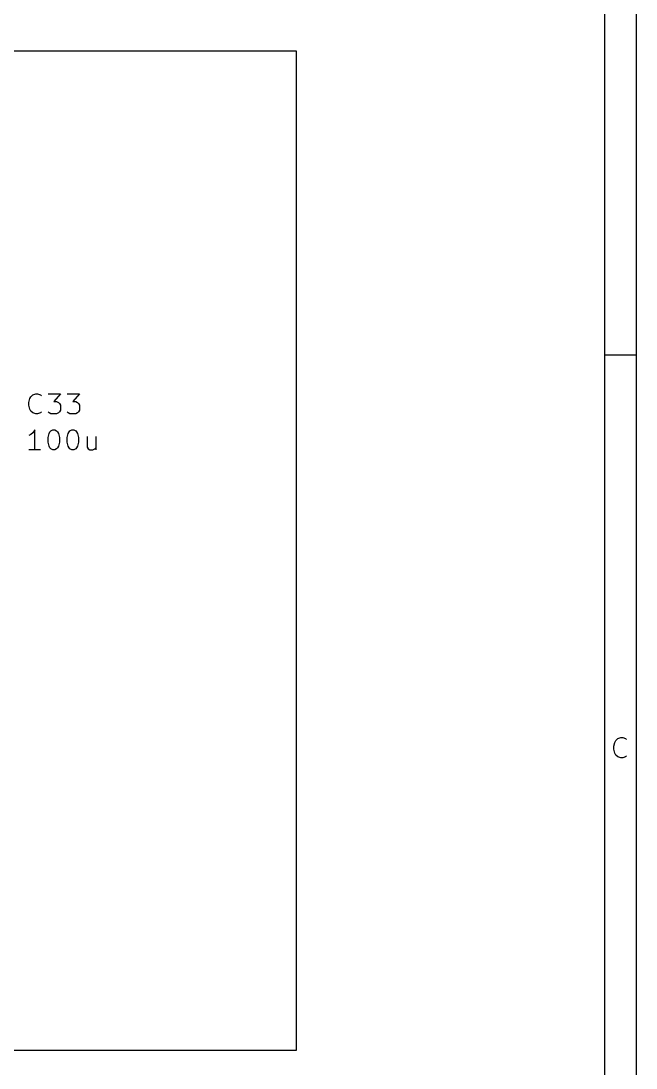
# Model space of a CAD drawing. Extents: x 0.4 to 11.3, y -7.9 to -0.4.
# Drawn here: x 9.762 to 11.299, y -6.114 to -3.495 of the extents above; entities that cross this region are included whole.
import ezdxf

# ---------------------------------------------------------------- set-up
doc = ezdxf.new("R2010")
doc.units = 0
doc.header["$MEASUREMENT"] = 0
for name, color, linetype in [('BLUE3', 171, 'CONTINUOUS'), ('CYAN2', 4, 'CONTINUOUS'), ('RED2', 1, 'CONTINUOUS')]:
    doc.layers.add(name, color=color, linetype=linetype)

msp = doc.modelspace()

# ---------------------------------------------------------------- linework, layer by layer
at = {"layer": 'BLUE3', "linetype": 'CONTINUOUS'}
for p, q in [((1.3, -3.57), (10.45, -3.57)), ((10.45, -3.57), (10.45, -6.07)), ((10.45, -6.07), (1.3, -6.07))]:
    msp.add_line(p, q, dxfattribs=at)
at = {"layer": 'CYAN2', "linetype": 'CONTINUOUS'}
for p, q in [((9.7819, -4.4492), (9.7843, -4.4397)), ((9.7819, -4.4564), (9.7819, -4.4492)), ((9.7843, -4.4397), (9.7867, -4.4349)), ((9.7867, -4.4349), (9.7914, -4.4302)), ((9.7914, -4.4302), (9.7986, -4.4278)), ((9.7986, -4.4278), (9.8033, -4.4278)), ((9.8033, -4.4278), (9.8105, -4.4302)), ((9.8105, -4.4302), (9.8129, -4.4326)), ((9.8295, -4.4278), (9.8605, -4.4278)), ((9.8605, -4.4278), (9.8438, -4.4469)), ((9.8438, -4.4469), (9.8509, -4.4469)), ((9.8509, -4.4469), (9.8557, -4.4492)), ((9.8557, -4.4492), (9.8581, -4.4516)), ((9.8581, -4.4516), (9.8605, -4.4564)), ((9.8771, -4.4278), (9.9081, -4.4278)), ((9.9081, -4.4278), (9.8914, -4.4469)), ((9.8914, -4.4469), (9.8986, -4.4469)), ((9.8986, -4.4469), (9.9033, -4.4492)), ((9.9033, -4.4492), (9.9057, -4.4516)), ((9.9057, -4.4516), (9.9081, -4.4564)), ((9.7843, -4.4659), (9.7819, -4.4564)), ((9.7867, -4.4707), (9.7843, -4.4659)), ((9.7914, -4.4754), (9.7867, -4.4707)), ((9.7986, -4.4778), (9.7914, -4.4754)), ((9.8105, -4.4754), (9.8033, -4.4778)), ((9.8129, -4.473), (9.8105, -4.4754)), ((9.8319, -4.4754), (9.8295, -4.473)), ((9.8367, -4.4778), (9.8319, -4.4754)), ((9.8557, -4.4754), (9.8509, -4.4778)), ((9.8581, -4.473), (9.8557, -4.4754)), ((9.8605, -4.4683), (9.8581, -4.473)), ((9.8605, -4.4564), (9.8605, -4.4683)), ((9.8795, -4.4754), (9.8771, -4.473)), ((9.8843, -4.4778), (9.8795, -4.4754)), ((9.9033, -4.4754), (9.8986, -4.4778)), ((9.9057, -4.473), (9.9033, -4.4754)), ((9.9081, -4.4683), (9.9057, -4.473)), ((9.9081, -4.4564), (9.9081, -4.4683)), ((9.8033, -4.4778), (9.7986, -4.4778)), ((9.8509, -4.4778), (9.8367, -4.4778)), ((9.8986, -4.4778), (9.8843, -4.4778)), ((9.7867, -4.5297), (9.7819, -4.5321)), ((9.7914, -4.5249), (9.7867, -4.5297)), ((9.7962, -4.5178), (9.7914, -4.5249)), ((9.7962, -4.5678), (9.7962, -4.5178)), ((9.8295, -4.5369), (9.8319, -4.5273)), ((9.8319, -4.5273), (9.8343, -4.5226)), ((9.8343, -4.5226), (9.8367, -4.5202)), ((9.8367, -4.5202), (9.8414, -4.5178)), ((9.8414, -4.5178), (9.8462, -4.5178)), ((9.8462, -4.5178), (9.8509, -4.5202)), ((9.8509, -4.5202), (9.8533, -4.5226)), ((9.8533, -4.5226), (9.8557, -4.5273)), ((9.8557, -4.5273), (9.8581, -4.5369)), ((9.8771, -4.5369), (9.8795, -4.5273)), ((9.8795, -4.5273), (9.8819, -4.5226)), ((9.8819, -4.5226), (9.8843, -4.5202)), ((9.8843, -4.5202), (9.889, -4.5178)), ((9.889, -4.5178), (9.8938, -4.5178)), ((9.8938, -4.5178), (9.8986, -4.5202)), ((9.8986, -4.5202), (9.9009, -4.5226)), ((9.9009, -4.5226), (9.9033, -4.5273)), ((9.9033, -4.5273), (9.9057, -4.5369)), ((9.8295, -4.5488), (9.8295, -4.5369)), ((9.8319, -4.5583), (9.8295, -4.5488)), ((9.8581, -4.5488), (9.8557, -4.5583)), ((9.8581, -4.5369), (9.8581, -4.5488)), ((9.8771, -4.5488), (9.8771, -4.5369)), ((9.8795, -4.5583), (9.8771, -4.5488)), ((9.9057, -4.5488), (9.9033, -4.5583)), ((9.9057, -4.5369), (9.9057, -4.5488)), ((9.9271, -4.5345), (9.9271, -4.5607)), ((9.9486, -4.5345), (9.9486, -4.5678)), ((9.8105, -4.5678), (9.7819, -4.5678)), ((9.8343, -4.563), (9.8319, -4.5583)), ((9.8367, -4.5654), (9.8343, -4.563)), ((9.8414, -4.5678), (9.8367, -4.5654)), ((9.8462, -4.5678), (9.8414, -4.5678)), ((9.8509, -4.5654), (9.8462, -4.5678)), ((9.8533, -4.563), (9.8509, -4.5654)), ((9.8557, -4.5583), (9.8533, -4.563)), ((9.8819, -4.563), (9.8795, -4.5583)), ((9.8843, -4.5654), (9.8819, -4.563)), ((9.889, -4.5678), (9.8843, -4.5654)), ((9.8938, -4.5678), (9.889, -4.5678)), ((9.8986, -4.5654), (9.8938, -4.5678)), ((9.9009, -4.563), (9.8986, -4.5654)), ((9.9033, -4.5583), (9.9009, -4.563)), ((9.9271, -4.5607), (9.9295, -4.5654)), ((9.9295, -4.5654), (9.9343, -4.5678)), ((9.9343, -4.5678), (9.9414, -4.5678)), ((9.9414, -4.5678), (9.9462, -4.5654)), ((9.9462, -4.5654), (9.9486, -4.563))]:
    msp.add_line(p, q, dxfattribs=at)
at = {"layer": 'RED2', "linetype": 'CONTINUOUS'}
for p, q in [((11.2993, -0.3937), (11.2993, -7.8743)), ((11.2206, -0.4724), (11.2206, -7.7956)), ((11.2993, -4.3307), (11.2206, -4.3307)), ((11.2538, -5.2896), (11.2611, -5.2872)), ((11.2611, -5.2872), (11.266, -5.2872)), ((11.266, -5.2872), (11.2733, -5.2896)), ((11.2441, -5.3091), (11.2465, -5.2993)), ((11.2441, -5.3164), (11.2441, -5.3091)), ((11.2465, -5.2993), (11.249, -5.2945)), ((11.249, -5.2945), (11.2538, -5.2896)), ((11.2733, -5.2896), (11.2758, -5.292)), ((11.2465, -5.3261), (11.2441, -5.3164)), ((11.249, -5.331), (11.2465, -5.3261)), ((11.2538, -5.3359), (11.249, -5.331)), ((11.2611, -5.3383), (11.2538, -5.3359)), ((11.266, -5.3383), (11.2611, -5.3383)), ((11.2733, -5.3359), (11.266, -5.3383)), ((11.2758, -5.3335), (11.2733, -5.3359))]:
    msp.add_line(p, q, dxfattribs=at)

doc.saveas('drawing.dxf')
